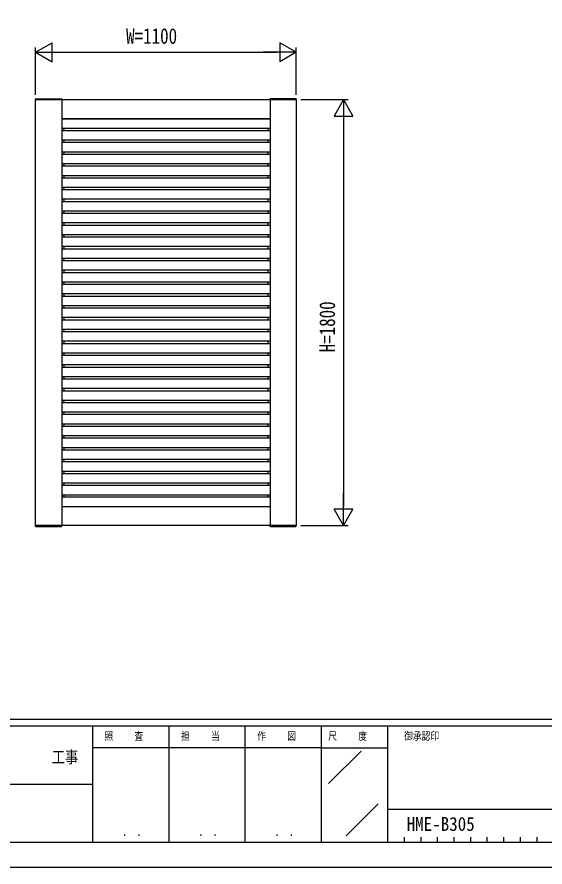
# Model space of a CAD drawing. Units: millimetres on the paper. Extents: x -297 to 297, y -210 to 210.
# Drawn here: x 72.1 to 183.6, y -210 to -30.4 of the extents above; entities that cross this region are included whole.
import ezdxf
from ezdxf.enums import TextEntityAlignment as Align

# ---------------------------------------------------------------- set-up
doc = ezdxf.new("R2010")
doc.units = ezdxf.units.MM
for name, color, linetype in [('0-1_USER1', 3, 'Continuous'), ('0-2_YKK_A1', 4, 'Continuous'), ('0-3_YKK_D', 6, 'Continuous'), ('0-4_YKK_ZWAK', 7, 'Continuous')]:
    doc.layers.add(name, color=color, linetype=linetype)
doc.styles.add('ＭＳ ゴシック', font='')
doc.styles.get('ＭＳ ゴシック').set_extended_font_data('MS Gothic')

msp = doc.modelspace()

# ---------------------------------------------------------------- linework, layer by layer
at = {"layer": '0-2_YKK_A1'}
for p, q in [((75.983, -47.722), (75.976, -47.85)), ((75.976, -47.85), (81.526, -47.85)), ((76.033, -47.675), (81.47, -47.675)), ((81.501, -47.85), (81.501, -137.85)), ((81.52, -47.722), (81.526, -47.85)), ((125.483, -47.722), (125.476, -47.85)), ((131.026, -47.85), (125.476, -47.85)), ((125.501, -47.85), (125.501, -137.85)), ((130.97, -47.675), (125.533, -47.675)), ((131.02, -47.722), (131.026, -47.85)), ((81.501, -51.85), (125.501, -51.85)), ((81.501, -51.89), (125.501, -51.89)), ((81.941, -51.85), (81.941, -51.89)), ((125.061, -51.85), (125.061, -51.89)), ((81.501, -53.89), (125.501, -53.89)), ((81.501, -54.35), (125.501, -54.35)), ((81.941, -53.89), (81.941, -54.35)), ((125.061, -53.89), (125.061, -54.35)), ((81.501, -56.35), (125.501, -56.35)), ((81.501, -56.85), (125.501, -56.85)), ((81.941, -56.35), (81.941, -56.85)), ((125.061, -56.35), (125.061, -56.85)), ((81.501, -58.85), (125.501, -58.85)), ((81.941, -58.85), (81.941, -59.35)), ((125.061, -58.85), (125.061, -59.35)), ((81.501, -59.35), (125.501, -59.35)), ((81.501, -61.35), (125.501, -61.35)), ((81.501, -61.85), (125.501, -61.85)), ((81.941, -61.35), (81.941, -61.81)), ((125.061, -61.35), (125.061, -61.81)), ((81.501, -63.85), (125.501, -63.85)), ((81.501, -64.35), (125.501, -64.35)), ((81.941, -63.85), (81.941, -64.35)), ((125.061, -63.85), (125.061, -64.35)), ((81.501, -66.35), (125.501, -66.35)), ((81.941, -66.35), (81.941, -66.85)), ((125.061, -66.35), (125.061, -66.85)), ((81.501, -66.85), (125.501, -66.85)), ((81.501, -68.85), (125.501, -68.85)), ((81.501, -69.35), (125.501, -69.35)), ((81.941, -68.89), (81.941, -69.35)), ((125.061, -68.89), (125.061, -69.35)), ((81.501, -71.35), (125.501, -71.35)), ((81.941, -71.35), (81.941, -71.85)), ((125.061, -71.35), (125.061, -71.85)), ((81.501, -71.85), (125.501, -71.85)), ((81.501, -73.85), (125.501, -73.85)), ((81.501, -74.35), (125.501, -74.35)), ((81.941, -73.85), (81.941, -74.35)), ((125.061, -73.85), (125.061, -74.35)), ((81.501, -76.35), (125.501, -76.35)), ((81.501, -76.85), (125.501, -76.85)), ((81.941, -76.35), (81.941, -76.85)), ((125.061, -76.35), (125.061, -76.85)), ((81.501, -78.85), (125.501, -78.85)), ((81.941, -78.85), (81.941, -79.35)), ((125.061, -78.85), (125.061, -79.35)), ((81.501, -79.35), (125.501, -79.35)), ((81.501, -81.35), (125.501, -81.35)), ((81.501, -81.85), (125.501, -81.85)), ((81.941, -81.35), (81.941, -81.85)), ((125.061, -81.35), (125.061, -81.85)), ((81.501, -83.85), (125.501, -83.85)), ((81.501, -84.35), (125.501, -84.35)), ((81.941, -83.85), (81.941, -84.35)), ((125.061, -83.85), (125.061, -84.35)), ((81.501, -86.35), (125.501, -86.35)), ((81.501, -86.85), (125.501, -86.85)), ((81.941, -86.35), (81.941, -86.85)), ((125.061, -86.35), (125.061, -86.85)), ((81.501, -88.85), (125.501, -88.85)), ((81.501, -89.35), (125.501, -89.35)), ((81.941, -88.85), (81.941, -89.35)), ((125.061, -88.85), (125.061, -89.35)), ((81.501, -91.35), (125.501, -91.35)), ((81.941, -91.35), (81.941, -91.85)), ((125.061, -91.35), (125.061, -91.85)), ((81.501, -91.85), (125.501, -91.85)), ((81.501, -93.85), (125.501, -93.85)), ((81.501, -94.35), (125.501, -94.35)), ((81.941, -93.85), (81.941, -94.35)), ((125.061, -93.85), (125.061, -94.35)), ((81.501, -96.35), (125.501, -96.35)), ((81.501, -96.85), (125.501, -96.85)), ((81.941, -96.35), (81.941, -96.85)), ((125.061, -96.35), (125.061, -96.85)), ((81.501, -98.85), (125.501, -98.85)), ((81.501, -99.35), (125.501, -99.35)), ((81.941, -98.85), (81.941, -99.35)), ((125.061, -98.85), (125.061, -99.35)), ((81.501, -101.35), (125.501, -101.35)), ((81.501, -101.85), (125.501, -101.85)), ((81.941, -101.35), (81.941, -101.85)), ((125.061, -101.35), (125.061, -101.85)), ((81.501, -103.85), (125.501, -103.85)), ((81.941, -103.85), (81.941, -104.35)), ((125.061, -103.85), (125.061, -104.35)), ((81.501, -104.35), (125.501, -104.35)), ((81.501, -106.35), (125.501, -106.35)), ((81.501, -106.85), (125.501, -106.85)), ((81.941, -106.35), (81.941, -106.85)), ((125.061, -106.35), (125.061, -106.85)), ((81.501, -108.85), (125.501, -108.85)), ((81.501, -109.35), (125.501, -109.35)), ((81.941, -108.85), (81.941, -109.35)), ((125.061, -108.85), (125.061, -109.35)), ((81.501, -111.35), (125.501, -111.35)), ((81.941, -111.35), (81.941, -111.85)), ((125.061, -111.35), (125.061, -111.85)), ((81.501, -111.85), (125.501, -111.85)), ((81.501, -113.85), (125.501, -113.85)), ((81.501, -114.35), (125.501, -114.35)), ((81.941, -113.85), (81.941, -114.35)), ((125.061, -113.85), (125.061, -114.35)), ((81.501, -116.35), (125.501, -116.35)), ((81.941, -116.35), (81.941, -116.85)), ((125.061, -116.35), (125.061, -116.85)), ((81.501, -116.85), (125.501, -116.85)), ((81.501, -118.85), (125.501, -118.85)), ((81.501, -119.35), (125.501, -119.35)), ((81.941, -118.85), (81.941, -119.35)), ((125.061, -118.85), (125.061, -119.35)), ((81.501, -121.35), (125.501, -121.35)), ((81.501, -121.85), (125.501, -121.85)), ((81.941, -121.35), (81.941, -121.85)), ((125.061, -121.35), (125.061, -121.85)), ((81.501, -123.85), (125.501, -123.85)), ((81.941, -123.85), (81.941, -124.35)), ((125.061, -123.85), (125.061, -124.35)), ((81.501, -124.35), (125.501, -124.35)), ((81.501, -126.35), (125.501, -126.35)), ((81.501, -126.85), (125.501, -126.85)), ((81.941, -126.35), (81.941, -126.85)), ((125.061, -126.35), (125.061, -126.85)), ((81.501, -128.85), (125.501, -128.85)), ((81.941, -128.85), (81.941, -129.35)), ((125.061, -128.85), (125.061, -129.35)), ((81.501, -129.35), (125.501, -129.35)), ((81.501, -131.35), (125.501, -131.35)), ((81.501, -131.81), (125.501, -131.81)), ((81.941, -131.35), (81.941, -131.81)), ((125.061, -131.35), (125.061, -131.81)), ((81.501, -133.81), (125.501, -133.81)), ((81.501, -133.85), (125.501, -133.85)), ((81.941, -133.81), (81.941, -133.85)), ((125.061, -133.81), (125.061, -133.85)), ((75.976, -137.85), (81.526, -137.85)), ((75.983, -137.978), (75.976, -137.85)), ((76.033, -138.025), (81.47, -138.025)), ((81.52, -137.978), (81.526, -137.85)), ((125.476, -137.85), (131.026, -137.85)), ((125.483, -137.978), (125.476, -137.85)), ((125.533, -138.025), (130.97, -138.025)), ((131.02, -137.978), (131.026, -137.85))]:
    msp.add_line(p, q, dxfattribs=at)
msp.add_lwpolyline([(76.001, -47.85), (131.001, -47.85), (131.001, -137.85), (76.001, -137.85)], close=True, dxfattribs=at)
for centre, start, end in [((76.033, -47.725), 90, 177), ((81.47, -47.725), 3, 90), ((125.533, -47.725), 90, 177), ((130.97, -47.725), 3, 90), ((76.033, -137.975), 183, 270), ((81.47, -137.975), 270, 357), ((125.533, -137.975), 183, 270), ((130.97, -137.975), 270, 357)]:
    msp.add_arc(centre, 0.05, start, end, dxfattribs=at)
at = {"layer": '0-3_YKK_D'}
for p, q in [((76.001, -37.85), (79.465, -35.85)), ((79.465, -39.85), (79.465, -35.85)), ((131.001, -37.85), (127.537, -35.85)), ((127.537, -35.85), (127.537, -39.85)), ((76.001, -46.85), (76.001, -36.85)), ((131.001, -46.85), (131.001, -36.85)), ((76.001, -37.85), (79.465, -39.85)), ((76.001, -37.85), (82.93, -37.85)), ((80.001, -37.85), (127.001, -37.85)), ((131.001, -37.85), (124.073, -37.85)), ((131.001, -37.85), (127.537, -39.85)), ((132.001, -47.85), (142.001, -47.85)), ((141.001, -47.85), (139.001, -51.314)), ((141.001, -47.85), (143.001, -51.314)), ((141.001, -47.85), (141.001, -54.778)), ((139.001, -51.314), (143.001, -51.314)), ((141.001, -51.85), (141.001, -133.85)), ((141.001, -137.85), (141.001, -130.922)), ((141.001, -137.85), (139.001, -134.386)), ((143.001, -134.386), (139.001, -134.386)), ((141.001, -137.85), (143.001, -134.386)), ((132.001, -137.85), (142.001, -137.85))]:
    msp.add_line(p, q, dxfattribs=at)
at = {"layer": '0-4_YKK_ZWAK'}
for p, q in [((270.001, -178.85), (-275.999, -178.85)), ((88.001, -180.25), (-2.999, -180.25)), ((104.101, -180.25), (104.101, -204.75)), ((120.201, -180.25), (120.201, -204.75)), ((136.301, -180.25), (136.301, -204.75)), ((150.301, -180.25), (136.301, -180.25)), ((222.576, -180.25), (150.301, -180.25)), ((150.301, -180.25), (150.301, -204.75)), ((136.301, -184.8), (88.001, -184.8)), ((136.301, -184.8), (150.301, -184.8)), ((137.847, -192.38), (144.703, -185.525)), ((-2.999, -192.5), (88.001, -192.5)), ((141.597, -203.419), (148.332, -196.684)), ((150.301, -197.75), (222.576, -197.75)), ((-2.999, -204.75), (88.001, -204.75)), ((88.001, -204.75), (136.301, -204.75)), ((136.301, -204.75), (150.301, -204.75)), ((150.301, -204.75), (222.576, -204.75)), ((153.801, -203.7), (153.801, -204.75)), ((157.301, -203.7), (157.301, -204.75)), ((160.801, -203.7), (160.801, -204.75)), ((164.301, -203.7), (164.301, -204.75)), ((167.801, -203.7), (167.801, -204.75)), ((171.301, -203.7), (171.301, -204.75)), ((174.801, -203.7), (174.801, -204.75)), ((178.301, -203.7), (178.301, -204.75)), ((181.801, -203.7), (181.801, -204.75))]:
    msp.add_line(p, q, dxfattribs=at)
msp.add_lwpolyline([(-297, -210), (297, -210), (297, 210), (-297, 210)], close=True, dxfattribs=at)
msp.add_lwpolyline([(136.301, -180.25), (88.001, -180.25), (88.001, -204.75)], dxfattribs=at)

# ---------------------------------------------------------------- texts
at = {"layer": '0-1_USER1', "style": 'ＭＳ ゴシック', "width": 0.9}
msp.add_text('HME-B305', height=2.933, dxfattribs=at).set_placement((154.346, -203.251), align=Align.BOTTOM_LEFT)
at = {"layer": '0-3_YKK_D', "style": 'ＭＳ ゴシック', "width": 0.8}
msp.add_text('W=1100', height=3.299, dxfattribs=at).set_placement((95.101, -37.05), align=Align.BOTTOM_LEFT)
msp.add_text('H=1800', height=3.299, rotation=90, dxfattribs=at).set_placement((140.201, -101.25), align=Align.BOTTOM_LEFT)
at = {"layer": '0-4_YKK_ZWAK', "style": 'ＭＳ ゴシック', "width": 0.8}
for s, height, p in [('照     査', 1.65, (90.531, -183.65)), ('担     当', 1.65, (106.691, -183.65)), ('作     図', 1.65, (122.791, -183.65)), ('尺     度', 1.65, (137.781, -183.65)), ('御承認印', 1.65, (153.818, -183.65)), ('工事', 2.566, (79.413, -188.823)), ('． ．', 1.814, (94.3, -204.005)), ('． ．', 1.814, (110.4, -204.005)), ('． ．', 1.814, (126.5, -204.005))]:
    msp.add_text(s, height=height, dxfattribs=at).set_placement(p, align=Align.BOTTOM_LEFT)

doc.saveas('drawing.dxf')
